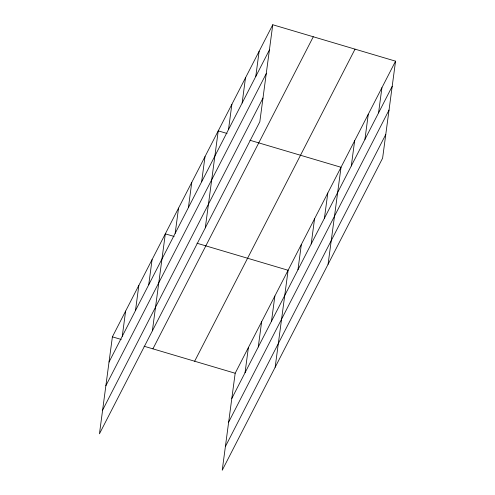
<?xml version="1.0" encoding="UTF-8"?>
<svg xmlns="http://www.w3.org/2000/svg" width="495" height="495" viewBox="0 0 495 495"><rect width="100%" height="100%" fill="white"/><g stroke="black" fill="none" stroke-linecap="round" stroke-linejoin="round"><path stroke-width="0.74" d="M272.77 24.75L112.39 336.835L99.446 433.837L259.826 121.751L272.77 24.75L395.555 61.163L382.61 158.165L222.23 470.25L235.174 373.249L395.555 61.163M122.259 336.291L125.619 311.089M135.488 310.538L138.854 285.343M148.723 284.792L152.083 259.597M152.373 330.846L165.318 233.844L174.153 236.468M175.18 233.3L178.547 208.098M188.416 207.554L191.775 182.352M201.644 181.807L205.01 156.606M205.295 227.855L218.239 130.859L227.081 133.483M228.511 129.529L231.87 104.334M242.142 103.003L245.501 77.802M255.773 76.478L259.132 51.276M245.044 372.704L248.403 347.502M258.272 346.958L261.638 321.756M271.507 321.212L274.867 296.01M275.158 367.259L288.102 270.264L196.991 243.243M297.965 269.713L301.331 244.518M311.2 243.967L314.56 218.771M324.429 218.221L327.795 193.019M328.08 264.274L341.024 167.273L249.919 140.252M351.295 165.949L354.655 140.747M364.926 139.423L368.286 114.221M378.557 112.891L381.923 87.695M109.03 362.037L269.404 49.952M105.868 385.729L266.242 73.644M102.607 410.138L262.987 98.053M152.912 348.851L313.286 36.766M194.659 361.232L355.033 49.147M231.815 398.45L392.189 86.365M228.653 422.142L389.027 110.057M225.392 446.558L385.772 134.473M112.39 336.835L121.232 339.459M144.07 346.228L235.174 373.249"/></g></svg>
